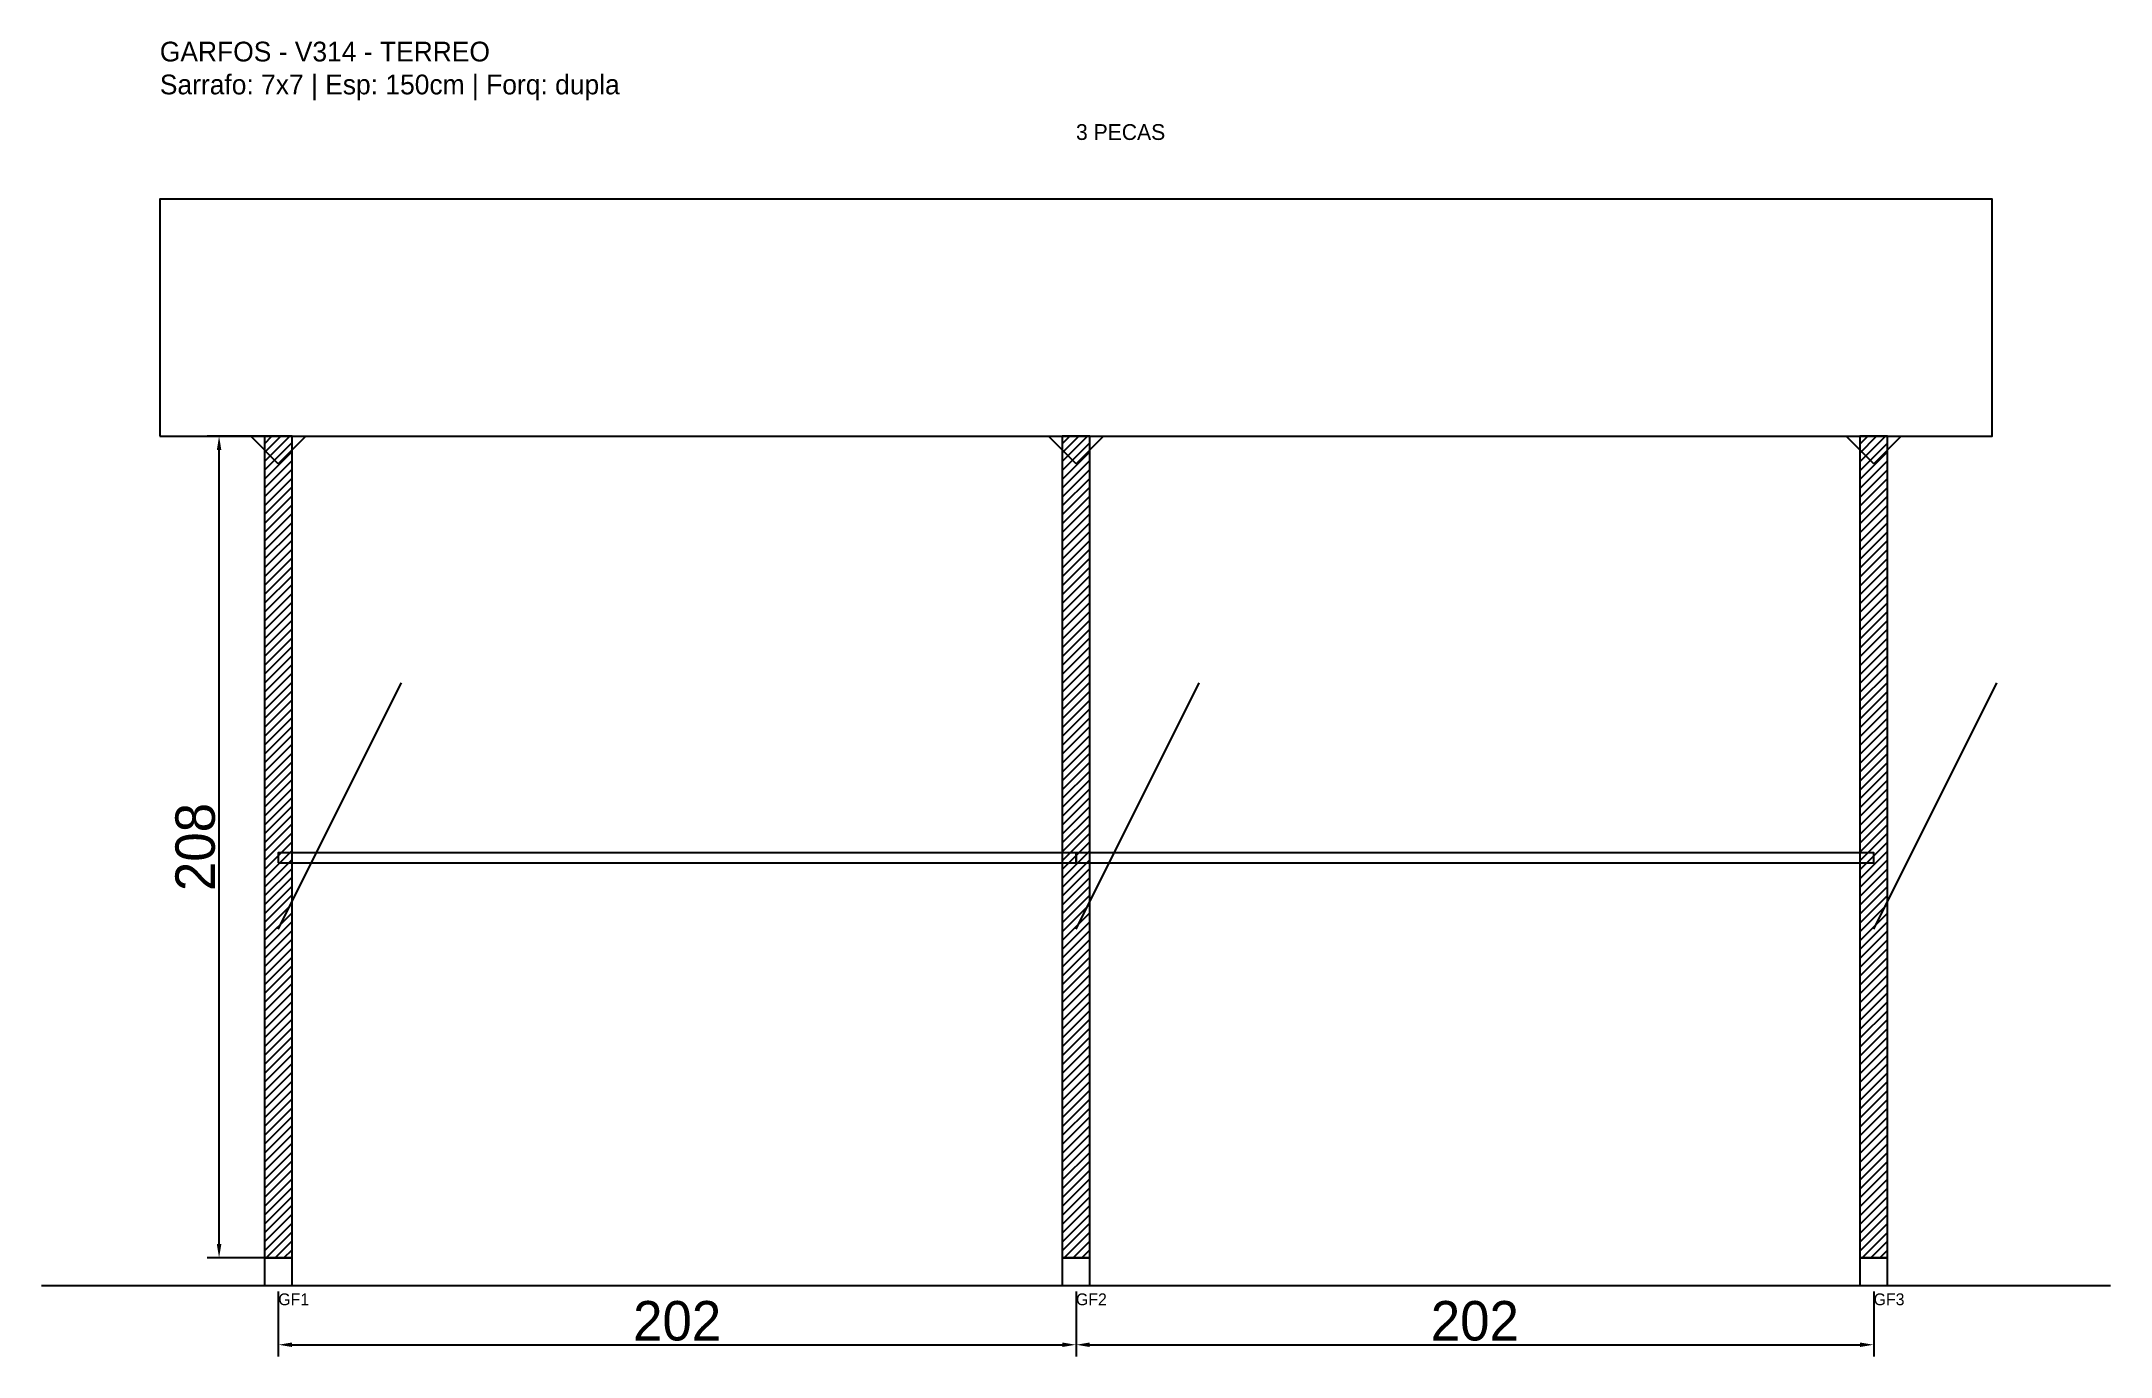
# Model space of a CAD drawing. Header units: metres. Extents: x -30 to 494, y -25 to 308.
import ezdxf

# ---------------------------------------------------------------- set-up
doc = ezdxf.new("R2010")
doc.units = ezdxf.units.M
for name, color, linetype in [('BARRA_ANCORAGEM', 1, 'Continuous'), ('COTA', 241, 'Continuous'), ('GARFOS OK', 3, 'Continuous'), ('NOME DA VIGA', 6, 'Continuous'), ('SARR_7x7', 40, 'Continuous'), ('TIRAS REESCORAMENTO', 252, 'Continuous'), ('VIGAS', 3, 'Continuous')]:
    doc.layers.add(name, color=color, linetype=linetype)
doc.dimstyles.new('EZ DXF', dxfattribs={"dimtxt": 10, "dimasz": 3.5, "dimexe": 3, "dimexo": 1.5, "dimgap": 1, "dimtad": 1, "dimdec": 1, "dimdsep": 46, "dimcen": 2.5, "dimazin": 3, "dimtfac": 1, "dimtmove": 0, "dimatfit": 3})

msp = doc.modelspace()

# ---------------------------------------------------------------- hatches: boundary and pattern name
at = {"layer": 'COTA'}
h = msp.add_hatch(dxfattribs=at)
h.set_pattern_fill('ANSI31', scale=0.5)
h.paths.add_polyline_path([(26.5, 0), (33.5, 0), (33.5, 208), (26.5, 208)])
h = msp.add_hatch(dxfattribs=at)
h.set_pattern_fill('ANSI31', scale=0.5)
h.paths.add_polyline_path([(228.5, 0), (235.5, 0), (235.5, 208), (228.5, 208)])
h = msp.add_hatch(dxfattribs=at)
h.set_pattern_fill('ANSI31', scale=0.5)
h.paths.add_polyline_path([(430.5, 0), (437.5, 0), (437.5, 208), (430.5, 208)])

# ---------------------------------------------------------------- linework, layer by layer
at = {"layer": 'BARRA_ANCORAGEM'}
for p, q in [((30, 83.2), (61.2, 145.6)), ((232, 83.2), (263.2, 145.6)), ((434, 83.2), (465.2, 145.6))]:
    msp.add_line(p, q, dxfattribs=at)
at = {"layer": 'GARFOS OK'}
for p, q in [((30, 201), (23, 208)), ((23, 208), (37, 208)), ((30, 201), (37, 208)), ((232, 201), (225, 208)), ((225, 208), (239, 208)), ((232, 201), (239, 208)), ((434, 201), (427, 208)), ((427, 208), (441, 208)), ((434, 201), (441, 208))]:
    msp.add_line(p, q, dxfattribs=at)
at = {"layer": 'GARFOS OK', "linetype": 'CONTINUOUS'}
msp.add_line((-30, -7), (494, -7), dxfattribs=at)
at = {"layer": 'GARFOS OK'}
for points in [[(26.5, 0), (33.5, 0), (33.5, 208), (26.5, 208), (26.5, 0)], [(228.5, 0), (235.5, 0), (235.5, 208), (228.5, 208), (228.5, 0)], [(430.5, 0), (437.5, 0), (437.5, 208), (430.5, 208), (430.5, 0)]]:
    msp.add_lwpolyline(points, dxfattribs=at)
at = {"layer": 'SARR_7x7'}
for points in [[(26.5, -7), (33.5, -7), (33.5, 0), (26.5, 0), (26.5, -7)], [(228.5, -7), (235.5, -7), (235.5, 0), (228.5, 0), (228.5, -7)], [(430.5, -7), (437.5, -7), (437.5, 0), (430.5, 0), (430.5, -7)]]:
    msp.add_lwpolyline(points, dxfattribs=at)
at = {"layer": 'TIRAS REESCORAMENTO'}
for points in [[(30, 100), (232, 100), (232, 102.5), (30, 102.5), (30, 100)], [(232, 100), (434, 100), (434, 102.5), (232, 102.5), (232, 100)]]:
    msp.add_lwpolyline(points, dxfattribs=at)
at = {"layer": 'VIGAS'}
msp.add_lwpolyline([(0, 208), (464, 208), (464, 268), (0, 268), (0, 208)], dxfattribs=at)

# ---------------------------------------------------------------- texts
at = {"layer": 'NOME DA VIGA'}
for s, height, p in [('3 PECAS', 4, (232, 283)), ('GF1', 3, (30, -12)), ('GF2', 3, (232, -12)), ('GF3', 3, (434, -12))]:
    msp.add_text(s, height=height, dxfattribs=at).set_placement(p)
at = {"layer": 'NOME DA VIGA', "insert": (0, 293), "char_height": 5, "attachment_point": 7}
msp.add_mtext('GARFOS - V314 - TERREO\\PSarrafo: 7x7 | Esp: 150cm | Forq: dupla', dxfattribs=at)

# ---------------------------------------------------------------- dimensions: what is measured, and where the dimension line sits
at = {"layer": 'COTA'}
msp.add_linear_dim(base=(15, 0), p1=(30, 0), p2=(30, 208), angle=90, dimstyle='EZ DXF', dxfattribs=at).render()
for base, p1, p2 in [((30, -22), (30, -7), (232, -7)), ((232, -22), (232, -7), (434, -7))]:
    msp.add_linear_dim(base=base, p1=p1, p2=p2, dimstyle='EZ DXF', dxfattribs=at).render()

doc.saveas('drawing.dxf')
